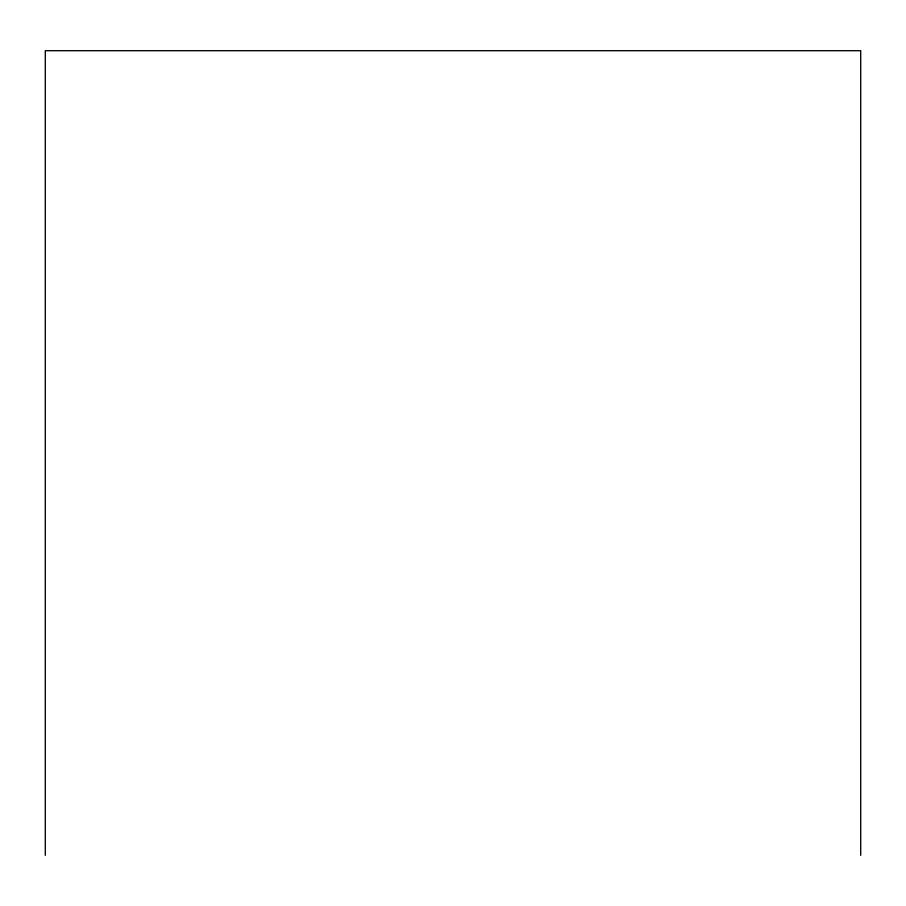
<?xml version="1.0" encoding="UTF-8"?>
<svg xmlns="http://www.w3.org/2000/svg" width="906" height="906" viewBox="0 0 906 906"><rect width="100%" height="100%" fill="white"/><g stroke="black" fill="none" stroke-linecap="round" stroke-linejoin="round"><path stroke-width="1.36" d="M860.7 855.298L860.7 50.702L45.3 50.702L45.3 855.298"/></g></svg>
